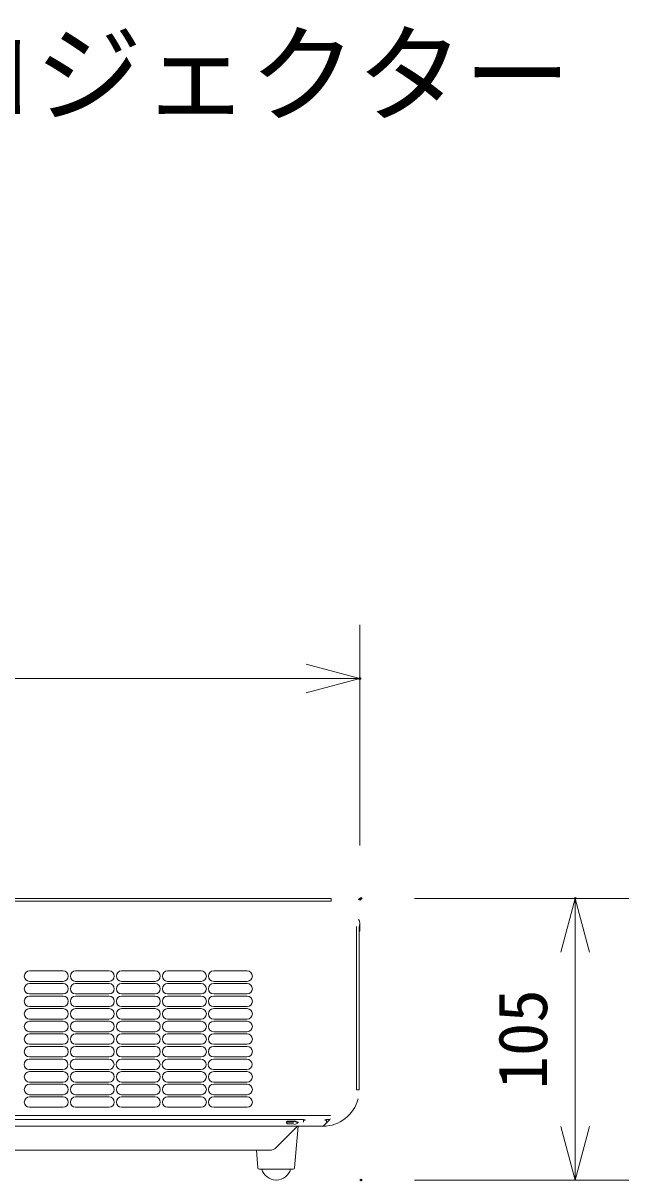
# Model space of a CAD drawing. Units: millimetres, scale not verified. Extents: x -62 to 63, y -57 to 57.
# Drawn here: x -19.93 to 2.68, y 13.54 to 56.71 of the extents above; entities that cross this region are included whole.
import ezdxf
from ezdxf.enums import TextEntityAlignment as Align

# ---------------------------------------------------------------- set-up
doc = ezdxf.new("R2010")
doc.units = ezdxf.units.MM
doc.header["$LTSCALE"] = 0.125
doc.header["$PDMODE"] = 32
doc.header["$PDSIZE"] = 0.0625
for name, color, linetype, lineweight in [('0-0_0', 7, 'Continuous', 9), ('0-3_GAIKEI', 1, 'Continuous', 18), ('0-6_SUNPO', 7, 'Continuous', 9)]:
    doc.layers.add(name, color=color, linetype=linetype, lineweight=lineweight)
doc.layers.add('0-2_MOJI1', color=7, linetype='Continuous')
doc.layers.add('0-5_DEFPOINTS', color=7, linetype='Continuous')
doc.styles.add('ＭＳ ゴシック', font='')
doc.styles.get('ＭＳ ゴシック').set_extended_font_data('MS Gothic')

# ---------------------------------------------------------------- blocks, each defined once
blk = doc.blocks.new('_OPEN30')
at = {"layer": '0-0_0'}
blk.add_line((0, 0), (-1, 0), dxfattribs=at)
blk.add_lwpolyline([(-1, 0.26795), (0, 0), (-1, -0.26795)], dxfattribs=at)
blk = doc.blocks.new('D6')
at = {"layer": '0-5_DEFPOINTS'}
for p in [(-6.7403, 32.0208), (-41.6403, 23.7899), (-6.7403, 23.7899)]:
    blk.add_point(p, dxfattribs=at)
at = {"layer": '0-6_SUNPO'}
for p, q in [((-41.6403, 25.7899), (-41.6403, 34.0208)), ((-6.7403, 25.7899), (-6.7403, 34.0208)), ((-39.6403, 32.0208), (-8.7403, 32.0208))]:
    blk.add_line(p, q, dxfattribs=at)
at = {"layer": '0-6_SUNPO', "xscale": 2, "yscale": 2, "rotation": 180}
blk.add_blockref('_OPEN30', (-41.6403, 32.0208), dxfattribs=at)
at = {"layer": '0-6_SUNPO', "xscale": 2, "yscale": 2}
blk.add_blockref('_OPEN30', (-6.7403, 32.0208), dxfattribs=at)
at = {"layer": '0-6_SUNPO', "style": 'ＭＳ ゴシック'}
blk.add_text('349', height=1.833, dxfattribs=at).set_placement((-26.0653, 32.5208), align=Align.BOTTOM_LEFT)
blk = doc.blocks.new('D5')
at = {"layer": '0-5_DEFPOINTS'}
for p in [(-6.6969, 23.8201), (1.3031, 23.8201), (-6.6969, 13.3201)]:
    blk.add_point(p, dxfattribs=at)
at = {"layer": '0-6_SUNPO'}
for p, q in [((-4.6969, 23.8201), (3.3031, 23.8201)), ((1.3031, 15.3201), (1.3031, 21.8201)), ((-4.6969, 13.3201), (3.3031, 13.3201))]:
    blk.add_line(p, q, dxfattribs=at)
at = {"layer": '0-6_SUNPO', "xscale": 2, "yscale": 2}
for p, rotation in [((1.3031, 23.8201), 90), ((1.3031, 13.3201), 270)]:
    blk.add_blockref('_OPEN30', p, dxfattribs=dict(at, rotation=rotation))
at = {"layer": '0-6_SUNPO', "style": 'ＭＳ ゴシック'}
blk.add_text('105', height=1.833, rotation=90, dxfattribs=at).set_placement((0.8031, 16.6951), align=Align.BOTTOM_LEFT)

msp = doc.modelspace()

# ---------------------------------------------------------------- linework, layer by layer
at = {"layer": '0-3_GAIKEI', "color": 7}
for p, q in [((-41.2033, 24.0731), (-8.4345, 24.0731)), ((-7.3855, 23.0241), (-7.3855, 16.9299)), ((-22.8938, 15.5812), (-8.7343, 15.5812)), ((-9.6833, 15.5812), (-10.4801, 14.7845)), ((-9.6634, 15.5812), (-9.7992, 14.0283)), ((-10.7273, 14.6821), (-21.7107, 14.6821)), ((-11.2231, 14.6821), (-11.1659, 14.0283)), ((-9.849, 13.9827), (-11.1162, 13.9827)), ((-10.4726, 13.5731), (-10.4926, 13.5731))]:
    msp.add_line(p, q, dxfattribs=at)
at = {"layer": '0-3_GAIKEI'}
for p, q in [((-41.2033, 23.9732), (-8.4345, 23.9732)), ((-8.4345, 23.9732), (-8.4345, 24.0731)), ((-7.4854, 23.0241), (-7.4854, 16.9299)), ((-7.3849, 23.2752), (-7.4274, 23.2789)), ((-7.3832, 23.268), (-7.4252, 23.27)), ((-7.3566, 23.0735), (-7.3907, 23.0752)), ((-7.356, 23.0546), (-7.3883, 23.053)), ((-7.3855, 23.0241), (-7.3556, 23.0256)), ((-7.3556, 22.8519), (-7.3556, 23.0256)), ((-7.3556, 22.8597), (-7.3855, 22.8582)), ((-7.3556, 22.8519), (-7.3855, 22.8493)), ((-18.44, 21.3713), (-19.6888, 21.3713)), ((-16.7216, 21.3713), (-17.9705, 21.3713)), ((-15.0033, 21.3713), (-16.2521, 21.3713)), ((-13.2849, 21.3713), (-14.5337, 21.3713)), ((-11.5666, 21.3713), (-12.8154, 21.3713)), ((-19.6888, 20.9805), (-18.44, 20.9805)), ((-18.44, 20.9018), (-19.6888, 20.9018)), ((-17.9705, 20.9805), (-16.7216, 20.9805)), ((-16.7216, 20.9018), (-17.9705, 20.9018)), ((-16.2521, 20.9805), (-15.0033, 20.9805)), ((-15.0033, 20.9018), (-16.2521, 20.9018)), ((-14.5337, 20.9805), (-13.2849, 20.9805)), ((-13.2849, 20.9018), (-14.5337, 20.9018)), ((-12.8154, 20.9805), (-11.5666, 20.9805)), ((-11.5666, 20.9018), (-12.8154, 20.9018)), ((-19.6888, 20.5109), (-18.44, 20.5109)), ((-18.44, 20.4322), (-19.6888, 20.4322)), ((-17.9705, 20.5109), (-16.7216, 20.5109)), ((-16.7216, 20.4322), (-17.9705, 20.4322)), ((-16.2521, 20.5109), (-15.0033, 20.5109)), ((-15.0033, 20.4322), (-16.2521, 20.4322)), ((-14.5337, 20.5109), (-13.2849, 20.5109)), ((-13.2849, 20.4322), (-14.5337, 20.4322)), ((-12.8154, 20.5109), (-11.5666, 20.5109)), ((-11.5666, 20.4322), (-12.8154, 20.4322)), ((-19.6888, 20.0414), (-18.44, 20.0414)), ((-18.44, 19.9626), (-19.6888, 19.9626)), ((-17.9705, 20.0414), (-16.7216, 20.0414)), ((-16.7216, 19.9626), (-17.9705, 19.9626)), ((-16.2521, 20.0414), (-15.0033, 20.0414)), ((-15.0033, 19.9626), (-16.2521, 19.9626)), ((-14.5337, 20.0414), (-13.2849, 20.0414)), ((-13.2849, 19.9626), (-14.5337, 19.9626)), ((-12.8154, 20.0414), (-11.5666, 20.0414)), ((-11.5666, 19.9626), (-12.8154, 19.9626)), ((-19.6888, 19.5718), (-18.44, 19.5718)), ((-18.44, 19.4931), (-19.6888, 19.4931)), ((-17.9705, 19.5718), (-16.7216, 19.5718)), ((-16.7216, 19.4931), (-17.9705, 19.4931)), ((-16.2521, 19.5718), (-15.0033, 19.5718)), ((-15.0033, 19.4931), (-16.2521, 19.4931)), ((-14.5337, 19.5718), (-13.2849, 19.5718)), ((-13.2849, 19.4931), (-14.5337, 19.4931)), ((-12.8154, 19.5718), (-11.5666, 19.5718)), ((-11.5666, 19.4931), (-12.8154, 19.4931)), ((-19.6888, 19.1023), (-18.44, 19.1023)), ((-18.44, 19.0235), (-19.6888, 19.0235)), ((-17.9705, 19.1023), (-16.7216, 19.1023)), ((-16.7216, 19.0235), (-17.9705, 19.0235)), ((-16.2521, 19.1023), (-15.0033, 19.1023)), ((-15.0033, 19.0235), (-16.2521, 19.0235)), ((-14.5337, 19.1023), (-13.2849, 19.1023)), ((-13.2849, 19.0235), (-14.5337, 19.0235)), ((-12.8154, 19.1023), (-11.5666, 19.1023)), ((-11.5666, 19.0235), (-12.8154, 19.0235)), ((-19.6888, 18.6327), (-18.44, 18.6327)), ((-17.9705, 18.6327), (-16.7216, 18.6327)), ((-16.2521, 18.6327), (-15.0033, 18.6327)), ((-14.5337, 18.6327), (-13.2849, 18.6327)), ((-12.8154, 18.6327), (-11.5666, 18.6327)), ((-18.44, 18.554), (-19.6888, 18.554)), ((-19.6888, 18.1632), (-18.44, 18.1632)), ((-16.7216, 18.554), (-17.9705, 18.554)), ((-17.9705, 18.1632), (-16.7216, 18.1632)), ((-15.0033, 18.554), (-16.2521, 18.554)), ((-16.2521, 18.1632), (-15.0033, 18.1632)), ((-13.2849, 18.554), (-14.5337, 18.554)), ((-14.5337, 18.1632), (-13.2849, 18.1632)), ((-11.5666, 18.554), (-12.8154, 18.554)), ((-12.8154, 18.1632), (-11.5666, 18.1632)), ((-18.4494, 18.0806), (-19.6982, 18.0806)), ((-16.7311, 18.0806), (-17.9799, 18.0806)), ((-15.0127, 18.0806), (-16.2615, 18.0806)), ((-13.2943, 18.0806), (-14.5431, 18.0806)), ((-11.576, 18.0806), (-12.8248, 18.0806)), ((-19.6982, 17.6898), (-18.4494, 17.6898)), ((-18.44, 17.6149), (-19.6888, 17.6149)), ((-17.9799, 17.6898), (-16.7311, 17.6898)), ((-16.7216, 17.6149), (-17.9705, 17.6149)), ((-16.2615, 17.6898), (-15.0127, 17.6898)), ((-15.0033, 17.6149), (-16.2521, 17.6149)), ((-14.5431, 17.6898), (-13.2943, 17.6898)), ((-13.2849, 17.6149), (-14.5337, 17.6149)), ((-12.8248, 17.6898), (-11.576, 17.6898)), ((-11.5666, 17.6149), (-12.8154, 17.6149)), ((-19.6888, 17.2241), (-18.44, 17.2241)), ((-18.44, 17.1453), (-19.6888, 17.1453)), ((-17.9705, 17.2241), (-16.7216, 17.2241)), ((-16.7216, 17.1453), (-17.9705, 17.1453)), ((-16.2521, 17.2241), (-15.0033, 17.2241)), ((-15.0033, 17.1453), (-16.2521, 17.1453)), ((-14.5337, 17.2241), (-13.2849, 17.2241)), ((-13.2849, 17.1453), (-14.5337, 17.1453)), ((-12.8154, 17.2241), (-11.5666, 17.2241)), ((-11.5666, 17.1453), (-12.8154, 17.1453)), ((-7.4854, 16.9299), (-7.3855, 16.9299)), ((-19.6888, 16.7545), (-18.44, 16.7545)), ((-18.44, 16.6758), (-19.6888, 16.6758)), ((-17.9705, 16.7545), (-16.7216, 16.7545)), ((-16.7216, 16.6758), (-17.9705, 16.6758)), ((-16.2521, 16.7545), (-15.0033, 16.7545)), ((-15.0033, 16.6758), (-16.2521, 16.6758)), ((-14.5337, 16.7545), (-13.2849, 16.7545)), ((-13.2849, 16.6758), (-14.5337, 16.6758)), ((-12.8154, 16.7545), (-11.5666, 16.7545)), ((-11.5666, 16.6758), (-12.8154, 16.6758)), ((-41.1784, 15.9808), (-8.4595, 15.9808)), ((-19.6888, 16.285), (-18.44, 16.285)), ((-17.9705, 16.285), (-16.7216, 16.285)), ((-16.2521, 16.285), (-15.0033, 16.285)), ((-14.5337, 16.285), (-13.2849, 16.285)), ((-12.8154, 16.285), (-11.5666, 16.285)), ((-7.5406, 16.3021), (-7.5406, 16.302)), ((-41.1514, 15.829), (-9.4654, 15.829)), ((-10.0903, 15.7277), (-10.093, 15.7586)), ((-10.093, 15.7586), (-10.093, 15.7036)), ((-10.0903, 15.6727), (-10.093, 15.7036)), ((-10.0903, 15.7277), (-10.0903, 15.6727)), ((-9.8332, 15.7635), (-10.073, 15.7635)), ((-10.073, 15.732), (-10.073, 15.7635)), ((-9.8305, 15.732), (-10.073, 15.732)), ((-10.073, 15.6684), (-9.8305, 15.6684)), ((-9.8305, 15.7489), (-9.8332, 15.7798)), ((-9.8332, 15.7798), (-9.8332, 15.7635)), ((-9.8305, 15.732), (-9.8332, 15.7635)), ((-9.8305, 15.7489), (-9.8305, 15.732)), ((-9.8305, 15.6684), (-9.8305, 15.6515)), ((-9.7989, 15.7513), (-9.7966, 15.7826)), ((-9.669, 15.7026), (-9.7989, 15.7513)), ((-9.7988, 15.6491), (-9.6689, 15.6978)), ((-9.6667, 15.7338), (-9.7966, 15.7826)), ((-9.669, 15.7026), (-9.6667, 15.7338)), ((-9.666, 15.7001), (-9.6634, 15.731)), ((-9.4662, 15.7341), (-9.4654, 15.829)), ((-9.4163, 15.7821), (-9.4158, 15.8365)), ((-8.4864, 15.829), (-8.7193, 15.5961)), ((-8.6521, 15.8365), (-8.6517, 15.7821)), ((-8.6025, 15.829), (-8.4864, 15.829)), ((-8.6025, 15.829), (-8.6017, 15.7341)), ((-8.4595, 15.856), (-8.479, 15.8365))]:
    msp.add_line(p, q, dxfattribs=at)
for centre, radius, start, end in [((-8.4345, 23.0254), 1.079, 0, 13.38216), ((-19.6888, 21.1759), 0.1954, 90, 270), ((-18.44, 21.1759), 0.1954, 270, 90), ((-17.9705, 21.1759), 0.1954, 90, 270), ((-16.7216, 21.1759), 0.1954, 270, 90), ((-16.2521, 21.1759), 0.1954, 90, 270), ((-15.0033, 21.1759), 0.1954, 270, 90), ((-14.5337, 21.1759), 0.1954, 90, 270), ((-13.2849, 21.1759), 0.1954, 270, 90), ((-12.8154, 21.1759), 0.1954, 90, 270), ((-11.5666, 21.1759), 0.1954, 270, 90), ((-19.6888, 20.7063), 0.1954, 90, 270), ((-18.44, 20.7063), 0.1954, 270, 90), ((-17.9705, 20.7063), 0.1954, 90, 270), ((-16.7216, 20.7063), 0.1954, 270, 90), ((-16.2521, 20.7063), 0.1954, 90, 270), ((-15.0033, 20.7063), 0.1954, 270, 90), ((-14.5337, 20.7063), 0.1954, 90, 270), ((-13.2849, 20.7063), 0.1954, 270, 90), ((-12.8154, 20.7063), 0.1954, 90, 270), ((-11.5666, 20.7063), 0.1954, 270, 90), ((-19.6888, 20.2368), 0.1954, 90, 270), ((-18.44, 20.2368), 0.1954, 270, 90), ((-17.9705, 20.2368), 0.1954, 90, 270), ((-16.7216, 20.2368), 0.1954, 270, 90), ((-16.2521, 20.2368), 0.1954, 90, 270), ((-15.0033, 20.2368), 0.1954, 270, 90), ((-14.5337, 20.2368), 0.1954, 90, 270), ((-13.2849, 20.2368), 0.1954, 270, 90), ((-12.8154, 20.2368), 0.1954, 90, 270), ((-11.5666, 20.2368), 0.1954, 270, 90), ((-19.6888, 19.7672), 0.1954, 90, 270), ((-18.44, 19.7672), 0.1954, 270, 90), ((-17.9705, 19.7672), 0.1954, 90, 270), ((-16.7216, 19.7672), 0.1954, 270, 90), ((-16.2521, 19.7672), 0.1954, 90, 270), ((-15.0033, 19.7672), 0.1954, 270, 90), ((-14.5337, 19.7672), 0.1954, 90, 270), ((-13.2849, 19.7672), 0.1954, 270, 90), ((-12.8154, 19.7672), 0.1954, 90, 270), ((-11.5666, 19.7672), 0.1954, 270, 90), ((-19.6888, 19.2977), 0.1954, 90, 270), ((-18.44, 19.2977), 0.1954, 270, 90), ((-17.9705, 19.2977), 0.1954, 90, 270), ((-16.7216, 19.2977), 0.1954, 270, 90), ((-16.2521, 19.2977), 0.1954, 90, 270), ((-15.0033, 19.2977), 0.1954, 270, 90), ((-14.5337, 19.2977), 0.1954, 90, 270), ((-13.2849, 19.2977), 0.1954, 270, 90), ((-12.8154, 19.2977), 0.1954, 90, 270), ((-11.5666, 19.2977), 0.1954, 270, 90), ((-19.6888, 18.8281), 0.1954, 90, 270), ((-18.44, 18.8281), 0.1954, 270, 90), ((-17.9705, 18.8281), 0.1954, 90, 270), ((-16.7216, 18.8281), 0.1954, 270, 90), ((-16.2521, 18.8281), 0.1954, 90, 270), ((-15.0033, 18.8281), 0.1954, 270, 90), ((-14.5337, 18.8281), 0.1954, 90, 270), ((-13.2849, 18.8281), 0.1954, 270, 90), ((-12.8154, 18.8281), 0.1954, 90, 270), ((-11.5666, 18.8281), 0.1954, 270, 90), ((-19.6888, 18.3586), 0.1954, 90, 270), ((-18.44, 18.3586), 0.1954, 270, 90), ((-17.9705, 18.3586), 0.1954, 90, 270), ((-16.7216, 18.3586), 0.1954, 270, 90), ((-16.2521, 18.3586), 0.1954, 90, 270), ((-15.0033, 18.3586), 0.1954, 270, 90), ((-14.5337, 18.3586), 0.1954, 90, 270), ((-13.2849, 18.3586), 0.1954, 270, 90), ((-12.8154, 18.3586), 0.1954, 90, 270), ((-11.5666, 18.3586), 0.1954, 270, 90), ((-19.6982, 17.8852), 0.1954, 90, 270), ((-18.4494, 17.8852), 0.1954, 270, 90), ((-17.9799, 17.8852), 0.1954, 90, 270), ((-16.7311, 17.8852), 0.1954, 270, 90), ((-16.2615, 17.8852), 0.1954, 90, 270), ((-15.0127, 17.8852), 0.1954, 270, 90), ((-14.5431, 17.8852), 0.1954, 90, 270), ((-13.2943, 17.8852), 0.1954, 270, 90), ((-12.8248, 17.8852), 0.1954, 90, 270), ((-11.576, 17.8852), 0.1954, 270, 90), ((-19.6888, 17.4195), 0.1954, 90, 270), ((-18.44, 17.4195), 0.1954, 270, 90), ((-17.9705, 17.4195), 0.1954, 90, 270), ((-16.7216, 17.4195), 0.1954, 270, 90), ((-16.2521, 17.4195), 0.1954, 90, 270), ((-15.0033, 17.4195), 0.1954, 270, 90), ((-14.5337, 17.4195), 0.1954, 90, 270), ((-13.2849, 17.4195), 0.1954, 270, 90), ((-12.8154, 17.4195), 0.1954, 90, 270), ((-11.5666, 17.4195), 0.1954, 270, 90), ((-19.6888, 16.9499), 0.1954, 90, 270), ((-18.44, 16.9499), 0.1954, 270, 90), ((-17.9705, 16.9499), 0.1954, 90, 270), ((-16.7216, 16.9499), 0.1954, 270, 90), ((-16.2521, 16.9499), 0.1954, 90, 270), ((-15.0033, 16.9499), 0.1954, 270, 90), ((-14.5337, 16.9499), 0.1954, 90, 270), ((-13.2849, 16.9499), 0.1954, 270, 90), ((-12.8154, 16.9499), 0.1954, 90, 270), ((-11.5666, 16.9499), 0.1954, 270, 90), ((-19.6888, 16.4804), 0.1954, 90, 270), ((-18.44, 16.4804), 0.1954, 270, 90), ((-17.9705, 16.4804), 0.1954, 90, 270), ((-16.7216, 16.4804), 0.1954, 270, 90), ((-16.2521, 16.4804), 0.1954, 90, 270), ((-15.0033, 16.4804), 0.1954, 270, 90), ((-14.5337, 16.4804), 0.1954, 90, 270), ((-13.2849, 16.4804), 0.1954, 270, 90), ((-12.8154, 16.4804), 0.1954, 90, 270), ((-11.5666, 16.4804), 0.1954, 270, 90)]:
    msp.add_arc(centre, radius, start, end, dxfattribs=at)
at = {"layer": '0-3_GAIKEI', "color": 7}
for centre, radius, start, end in [((-8.7343, 16.9299), 1.3487, 269.99999, 345.81301), ((-10.7273, 15.0317), 0.3497, 270, 315), ((-11.1162, 14.0327), 0.05, 185, 270), ((-10.4826, 14.1326), 0.5596, 195.59415, 268.97697), ((-10.4826, 14.1326), 0.5596, 271.02303, 344.40585), ((-9.849, 14.0327), 0.05, 270, 355)]:
    msp.add_arc(centre, radius, start, end, dxfattribs=at)

# ---------------------------------------------------------------- block references
at = {"layer": '0-6_SUNPO'}
for name in ['D6', 'D5']:
    msp.add_blockref(name, (-0.622, 0.253), dxfattribs=at)

# ---------------------------------------------------------------- texts
at = {"layer": '0-2_MOJI1', "style": 'ＭＳ ゴシック'}
msp.add_text('液晶プロジェクター', height=2.933, dxfattribs=at).set_placement((-35.4868, 52.4685), align=Align.BOTTOM_LEFT)

doc.saveas('drawing.dxf')
